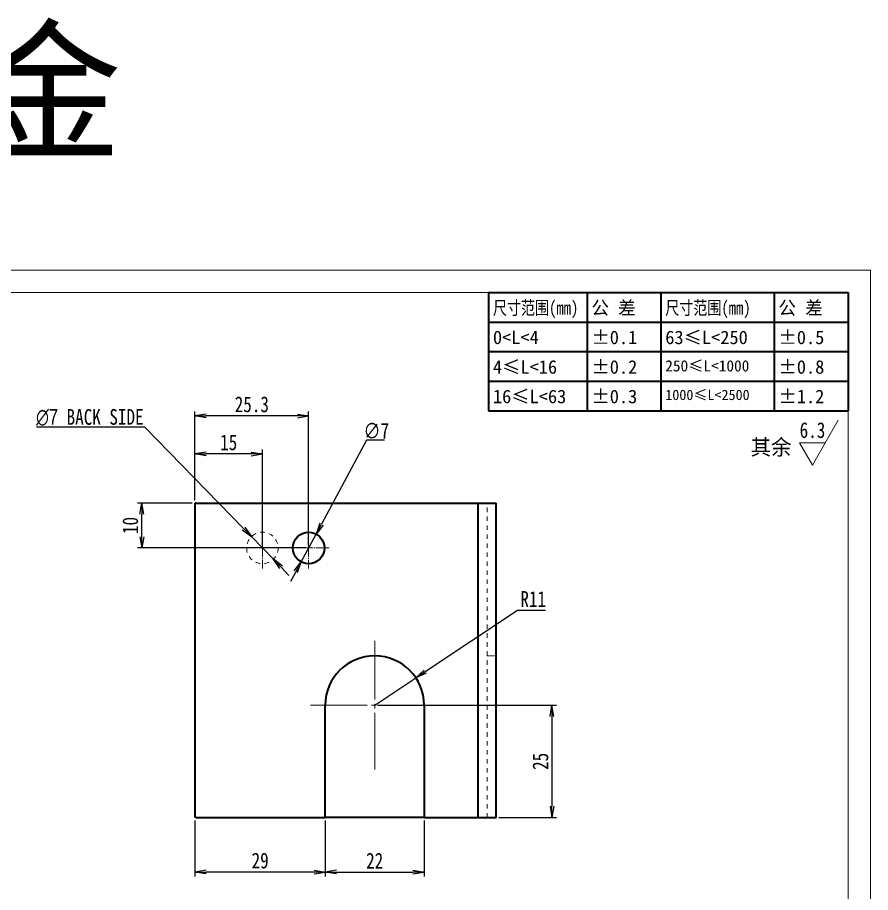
# Model space of a CAD drawing. Header units: millimetres. Extents: x -15766 to 80009, y -9701 to 15159.
# Drawn here: x -12236.9 to -12047, y 4825 to 5019.7 of the extents above; entities that cross this region are included whole.
import ezdxf
from ezdxf.enums import TextEntityAlignment as Align

# ---------------------------------------------------------------- set-up
doc = ezdxf.new("R2010")
doc.units = ezdxf.units.MM
doc.linetypes.add('CENTER-HOKUTO_1', pattern=[16, 13, -1, 1, -1])
doc.linetypes.add('HIDDEN-HOKUTO_1', pattern=[2, 1, -1])
doc.layers.get('DEFPOINTS').update_dxf_attribs({"lineweight": 18})
for name, color, linetype, lineweight in [('AM_7', 2, 'CENTER-HOKUTO_1', 18), ('AM_HID', 1, 'HIDDEN-HOKUTO_1', 18), ('AM_VIS', 7, 'Continuous', 18), ('CDRAFT0', 7, 'Continuous', 18), ('DIM', 253, 'Continuous', 20), ('title_frame', 7, 'Continuous', 18), ('word_dim', 9, 'Continuous', 18), ('尺寸线层', 3, 'Continuous', 18), ('粗实线层', 7, 'Continuous', 35), ('粗实线层_1', 7, 'Continuous', 15)]:
    doc.layers.add(name, color=color, linetype=linetype, lineweight=lineweight)
doc.styles.add('DIM', font='', dxfattribs={"width": 0.8})
doc.styles.get('DIM').set_extended_font_data('NSimSun')
doc.dimstyles.new('1-1$0', dxfattribs={"dimtxt": 3.5, "dimasz": 2.5, "dimexe": 1, "dimexo": 0.625, "dimgap": 0.8, "dimtad": 1, "dimdsep": 46, "dimtxsty": 'DIM', "dimblk": 'OPEN', "dimcen": 0, "dimdle": 5, "dimclrd": 256, "dimclre": 256, "dimclrt": 3, "dimazin": 3, "dimtfac": 0.5, "dimtmove": 0, "dimatfit": 3, "dimldrblk": 'OPEN', "dimfxl": 0, "dimtolj": 1, "dimarcsym": 0})
doc.dimstyles.new('1-1$3', dxfattribs={"dimtxt": 3.5, "dimasz": 2.5, "dimexe": 1, "dimexo": 0.625, "dimgap": 0.3, "dimtad": 1, "dimtih": 1, "dimtoh": 1, "dimdsep": 46, "dimtxsty": 'DIM', "dimblk": 'OPEN', "dimcen": 0, "dimdle": 5, "dimclrd": 256, "dimclre": 256, "dimclrt": 3, "dimazin": 3, "dimtfac": 0.5, "dimtmove": 0, "dimatfit": 3, "dimldrblk": 'OPEN', "dimfxl": 0, "dimtolj": 1, "dimarcsym": 0})
doc.dimstyles.new('1-1$4', dxfattribs={"dimtxt": 3.5, "dimasz": 2.5, "dimexe": 1, "dimexo": 0.625, "dimgap": 0.8, "dimtad": 1, "dimtih": 1, "dimtoh": 1, "dimzin": 12, "dimdsep": 46, "dimtxsty": 'DIM', "dimblk": 'OPEN', "dimcen": 0, "dimdle": 5, "dimclrd": 256, "dimclre": 256, "dimclrt": 3, "dimazin": 3, "dimtfac": 0.5, "dimtmove": 0, "dimatfit": 3, "dimldrblk": 'OPEN', "dimfxl": 0, "dimtolj": 1, "dimarcsym": 0})

# ---------------------------------------------------------------- blocks, each defined once
blk = doc.blocks.new('*X1435')
at = {"layer": 'CDRAFT0'}
for p, q in [((420, 297), (0, 297)), ((420, 0), (420, 297))]:
    blk.add_line(p, q, dxfattribs=at)
at = {"layer": '粗实线层_1'}
for p, q in [((415, 292), (25, 292)), ((415, 5), (415, 292))]:
    blk.add_line(p, q, dxfattribs=at)
blk = doc.blocks.new('自由公差_1')
at = {"layer": '粗实线层'}
for p, q in [((-80, 0), (0, 0)), ((-80, 0), (-80, -26.3)), ((-58.08, 0), (-58.08, -26.3)), ((-41.64, 0), (-41.64, -26.3)), ((-16.44, 0), (-16.44, -26.3)), ((0, 0), (0, -26.3)), ((-80, -6.58), (0, -6.58)), ((-80, -13.15), (0, -13.15)), ((-80, -19.73), (0, -19.73)), ((-80, -26.3), (0, -26.3))]:
    blk.add_line(p, q, dxfattribs=at)
at = {"layer": '尺寸线层', "linetype": 'Continuous', "attachment_point": 1, "line_spacing_factor": 0.9}
for s, insert, char_height, width in [('{\\W0.8;尺寸范围(mm)}', (-79.04, -1.92), 3, 22.6032), ('公 差', (-57.12, -1.92), 3, 22.6032), ('{\\W0.8;尺寸范围(mm)}', (-40.68, -1.92), 3, 22.6032), ('公 差', (-15.48, -1.92), 3, 22.6032), ('0<L<4', (-79.04, -8.49), 3, 22.6032), ('%%P0.1', (-57.12, -8.49), 3, 12.7119), ('63≤L<250', (-40.68, -8.49), 3, 22.6032), ('%%P0.5', (-15.48, -8.49), 3, 12.5771), ('4≤L<16', (-79.04, -15.07), 3, 22.6032), ('%%P0.2', (-57.12, -15.07), 3, 12.4769), ('250≤L<1000', (-40.68, -15.07), 2.5, 22.6032), ('%%P0.8', (-15.48, -15.07), 3, 13.0759), ('16≤L<63', (-79.04, -21.64), 3, 22.6032), ('%%P0.3', (-57.12, -21.64), 3, 12.7119), ('%%P1.2', (-15.48, -21.64), 3, 12.8764), ('1000≤L<2500', (-40.68, -21.64), 2.3, 22.6032)]:
    blk.add_mtext(s, dxfattribs=dict(at, insert=insert, char_height=char_height, width=width))
blk = doc.blocks.new('_OPEN')
at = {"color": 0, "linetype": 'ByBlock', "lineweight": -2}
for p, q in [((-1, 0.166667), (0, 0)), ((-1, -0.166667), (0, 0)), ((0, 0), (-1, 0))]:
    blk.add_line(p, q, dxfattribs=at)
blk = doc.blocks.new('*D1507')
at = {"layer": 'DEFPOINTS', "color": 0, "transparency": 16777216}
for p in [(-12209.23, 4911.67), (-12197.4, 4911.67), (-12172.11, 4901.67)]:
    blk.add_point(p, dxfattribs=at)
at = {"layer": 'word_dim', "linetype": 'Continuous', "lineweight": -2, "transparency": 16777216}
for p, q in [((-12198.02, 4911.67), (-12210.23, 4911.67)), ((-12209.23, 4904.17), (-12209.23, 4909.17)), ((-12172.74, 4901.67), (-12210.23, 4901.67))]:
    blk.add_line(p, q, dxfattribs=at)
at = {"layer": 'word_dim', "lineweight": -2, "transparency": 16777216, "xscale": 2.5, "yscale": 2.5, "zscale": 2.5}
for p, rotation in [((-12209.23, 4911.67), 90), ((-12209.23, 4901.67), 270)]:
    blk.add_blockref('_OPEN', p, dxfattribs=dict(at, rotation=rotation))
at = {"layer": 'word_dim', "color": 3, "transparency": 16777216, "insert": (-12211.78, 4906.67), "char_height": 3.5, "attachment_point": 5, "rotation": 90, "style": 'DIM'}
blk.add_mtext('\\A1;10', dxfattribs=at)
blk = doc.blocks.new('*D1509')
at = {"layer": 'DEFPOINTS', "color": 0, "transparency": 16777216}
for p in [(-12197.4, 4922.6), (-12197.4, 4911.67), (-12182.4, 4901.67)]:
    blk.add_point(p, dxfattribs=at)
at = {"layer": 'word_dim', "linetype": 'Continuous', "lineweight": -2, "transparency": 16777216}
for p, q in [((-12197.4, 4912.29), (-12197.4, 4923.6)), ((-12182.4, 4902.29), (-12182.4, 4923.6)), ((-12184.9, 4922.6), (-12194.9, 4922.6))]:
    blk.add_line(p, q, dxfattribs=at)
at = {"layer": 'word_dim', "lineweight": -2, "transparency": 16777216, "xscale": 2.5, "yscale": 2.5, "zscale": 2.5, "rotation": 180}
blk.add_blockref('_OPEN', (-12197.4, 4922.6), dxfattribs=at)
at = {"layer": 'word_dim', "lineweight": -2, "transparency": 16777216, "xscale": 2.5, "yscale": 2.5, "zscale": 2.5}
blk.add_blockref('_OPEN', (-12182.4, 4922.6), dxfattribs=at)
at = {"layer": 'word_dim', "color": 3, "transparency": 16777216, "insert": (-12189.9, 4925.15), "char_height": 3.5, "attachment_point": 5, "style": 'DIM'}
blk.add_mtext('\\A1;15', dxfattribs=at)
blk = doc.blocks.new('*D1510')
at = {"layer": 'DEFPOINTS', "color": 0, "transparency": 16777216}
for p in [(-12197.4, 4931.06), (-12197.4, 4911.67), (-12172.11, 4901.67)]:
    blk.add_point(p, dxfattribs=at)
at = {"layer": 'word_dim', "linetype": 'Continuous', "lineweight": -2, "transparency": 16777216}
for p, q in [((-12197.4, 4912.29), (-12197.4, 4932.06)), ((-12174.61, 4931.06), (-12194.9, 4931.06)), ((-12172.11, 4902.29), (-12172.11, 4932.06))]:
    blk.add_line(p, q, dxfattribs=at)
at = {"layer": 'word_dim', "lineweight": -2, "transparency": 16777216, "xscale": 2.5, "yscale": 2.5, "zscale": 2.5, "rotation": 180}
blk.add_blockref('_OPEN', (-12197.4, 4931.06), dxfattribs=at)
at = {"layer": 'word_dim', "lineweight": -2, "transparency": 16777216, "xscale": 2.5, "yscale": 2.5, "zscale": 2.5}
blk.add_blockref('_OPEN', (-12172.11, 4931.06), dxfattribs=at)
at = {"layer": 'word_dim', "color": 3, "transparency": 16777216, "insert": (-12184.75, 4933.61), "char_height": 3.5, "attachment_point": 5, "style": 'DIM'}
blk.add_mtext('\\A1;25.3', dxfattribs=at)
blk = doc.blocks.new('*D1511')
at = {"layer": 'DEFPOINTS', "color": 0, "transparency": 16777216}
for p in [(-12184.84, 4904.18), (-12179.96, 4899.15)]:
    blk.add_point(p, dxfattribs=at)
at = {"layer": 'word_dim', "linetype": 'Continuous', "lineweight": -2, "transparency": 16777216}
for p, q in [((-12232.69, 4928.65), (-12208.61, 4928.65)), ((-12208.61, 4928.65), (-12186.58, 4905.97)), ((-12179.96, 4899.15), (-12184.84, 4904.18)), ((-12178.22, 4897.36), (-12176.48, 4895.57))]:
    blk.add_line(p, q, dxfattribs=at)
at = {"layer": 'word_dim', "lineweight": -2, "transparency": 16777216, "xscale": 2.5, "yscale": 2.5, "zscale": 2.5}
for p, rotation in [((-12184.84, 4904.18), 314.1673168107294), ((-12179.96, 4899.15), 134.1673168107294)]:
    blk.add_blockref('_OPEN', p, dxfattribs=dict(at, rotation=rotation))
at = {"layer": 'word_dim', "color": 3, "transparency": 16777216, "insert": (-12220.8, 4930.71), "char_height": 3.5, "attachment_point": 5, "style": 'DIM'}
blk.add_mtext('\\A1;{\\fMS PGothic|b0|i0|c128|p34;∅7} BACK SIDE', dxfattribs=at)
blk = doc.blocks.new('*D1512')
at = {"layer": 'DEFPOINTS', "color": 0, "transparency": 16777216}
for p in [(-12170.45, 4904.75), (-12173.77, 4898.58)]:
    blk.add_point(p, dxfattribs=at)
at = {"layer": 'word_dim', "linetype": 'Continuous', "lineweight": -2, "transparency": 16777216}
for p, q in [((-12159.21, 4925.67), (-12169.27, 4906.95)), ((-12155.19, 4925.67), (-12159.21, 4925.67)), ((-12173.77, 4898.58), (-12170.45, 4904.75)), ((-12174.95, 4896.38), (-12176.14, 4894.18))]:
    blk.add_line(p, q, dxfattribs=at)
at = {"layer": 'word_dim', "lineweight": -2, "transparency": 16777216, "xscale": 2.5, "yscale": 2.5, "zscale": 2.5}
for p, rotation in [((-12170.45, 4904.75), 241.7411195831467), ((-12173.77, 4898.58), 61.74111958314675)]:
    blk.add_blockref('_OPEN', p, dxfattribs=dict(at, rotation=rotation))
at = {"layer": 'word_dim', "color": 3, "transparency": 16777216, "insert": (-12157.05, 4927.72), "char_height": 3.5, "attachment_point": 5, "style": 'DIM'}
blk.add_mtext('\\A1;∅7', dxfattribs=at)
blk = doc.blocks.new('*D1513')
at = {"layer": 'DEFPOINTS', "color": 0, "transparency": 16777216}
for p in [(-12197.4, 4841.67), (-12168.4, 4841.67), (-12197.4, 4829.52)]:
    blk.add_point(p, dxfattribs=at)
at = {"layer": 'word_dim', "linetype": 'Continuous', "lineweight": -2, "transparency": 16777216}
for p, q in [((-12197.4, 4841.04), (-12197.4, 4828.52)), ((-12168.4, 4841.04), (-12168.4, 4828.52)), ((-12170.9, 4829.52), (-12194.9, 4829.52))]:
    blk.add_line(p, q, dxfattribs=at)
at = {"layer": 'word_dim', "lineweight": -2, "transparency": 16777216, "xscale": 2.5, "yscale": 2.5, "zscale": 2.5, "rotation": 180}
blk.add_blockref('_OPEN', (-12197.4, 4829.52), dxfattribs=at)
at = {"layer": 'word_dim', "lineweight": -2, "transparency": 16777216, "xscale": 2.5, "yscale": 2.5, "zscale": 2.5}
blk.add_blockref('_OPEN', (-12168.4, 4829.52), dxfattribs=at)
at = {"layer": 'word_dim', "color": 3, "transparency": 16777216, "insert": (-12182.9, 4832.07), "char_height": 3.5, "attachment_point": 5, "style": 'DIM'}
blk.add_mtext('\\A1;29', dxfattribs=at)
blk = doc.blocks.new('*D1514')
at = {"layer": 'DEFPOINTS', "color": 0, "transparency": 16777216}
for p in [(-12168.4, 4841.67), (-12146.4, 4841.67), (-12146.4, 4829.52)]:
    blk.add_point(p, dxfattribs=at)
at = {"layer": 'word_dim', "linetype": 'Continuous', "lineweight": -2, "transparency": 16777216}
for p, q in [((-12168.4, 4841.04), (-12168.4, 4828.52)), ((-12146.4, 4841.04), (-12146.4, 4828.52)), ((-12165.9, 4829.52), (-12148.9, 4829.52))]:
    blk.add_line(p, q, dxfattribs=at)
at = {"layer": 'word_dim', "lineweight": -2, "transparency": 16777216, "xscale": 2.5, "yscale": 2.5, "zscale": 2.5, "rotation": 180}
blk.add_blockref('_OPEN', (-12168.4, 4829.52), dxfattribs=at)
at = {"layer": 'word_dim', "lineweight": -2, "transparency": 16777216, "xscale": 2.5, "yscale": 2.5, "zscale": 2.5}
blk.add_blockref('_OPEN', (-12146.4, 4829.52), dxfattribs=at)
at = {"layer": 'word_dim', "color": 3, "transparency": 16777216, "insert": (-12157.4, 4832.07), "char_height": 3.5, "attachment_point": 5, "style": 'DIM'}
blk.add_mtext('\\A1;22', dxfattribs=at)
blk = doc.blocks.new('*D1515')
at = {"layer": 'DEFPOINTS', "color": 0, "transparency": 16777216}
for p in [(-12157.4, 4866.67), (-12130.4, 4841.67), (-12117.94, 4841.67)]:
    blk.add_point(p, dxfattribs=at)
at = {"layer": 'word_dim', "linetype": 'Continuous', "lineweight": -2, "transparency": 16777216}
for p, q in [((-12156.77, 4866.67), (-12116.94, 4866.67)), ((-12117.94, 4864.17), (-12117.94, 4844.17)), ((-12129.77, 4841.67), (-12116.94, 4841.67))]:
    blk.add_line(p, q, dxfattribs=at)
at = {"layer": 'word_dim', "lineweight": -2, "transparency": 16777216, "xscale": 2.5, "yscale": 2.5, "zscale": 2.5}
for p, rotation in [((-12117.94, 4866.67), 90), ((-12117.94, 4841.67), 270)]:
    blk.add_blockref('_OPEN', p, dxfattribs=dict(at, rotation=rotation))
at = {"layer": 'word_dim', "color": 3, "transparency": 16777216, "insert": (-12120.49, 4854.17), "char_height": 3.5, "attachment_point": 5, "rotation": 90, "style": 'DIM'}
blk.add_mtext('\\A1;25', dxfattribs=at)
blk = doc.blocks.new('*D1516')
at = {"layer": 'DEFPOINTS', "color": 0, "transparency": 16777216}
for p in [(-12148.24, 4872.75), (-12157.4, 4866.67)]:
    blk.add_point(p, dxfattribs=at)
at = {"layer": 'word_dim', "linetype": 'Continuous', "lineweight": -2, "transparency": 16777216}
for p, q in [((-12125.64, 4887.76), (-12146.15, 4874.13)), ((-12119.4, 4887.76), (-12125.64, 4887.76)), ((-12157.4, 4866.67), (-12148.24, 4872.75))]:
    blk.add_line(p, q, dxfattribs=at)
at = {"layer": 'word_dim', "lineweight": -2, "transparency": 16777216, "xscale": 2.5, "yscale": 2.5, "zscale": 2.5, "rotation": 213.5900763454207}
blk.add_blockref('_OPEN', (-12148.24, 4872.75), dxfattribs=at)
at = {"layer": 'word_dim', "color": 3, "transparency": 16777216, "insert": (-12122.12, 4890.31), "char_height": 3.5, "attachment_point": 5, "style": 'DIM'}
blk.add_mtext('\\A1;R11', dxfattribs=at)

msp = doc.modelspace()

# ---------------------------------------------------------------- linework, layer by layer
at = {"layer": 'AM_7', "ltscale": 0.227499}
for p, q in [((-12182.39821, 4906.21533), (-12182.39821, 4897.11535)), ((-12172.1111, 4906.21533), (-12172.1111, 4897.11535))]:
    msp.add_line(p, q, dxfattribs=at)
at = {"layer": 'AM_7', "ltscale": 0.227502}
for p, q in [((-12177.84792, 4901.66528), (-12186.94802, 4901.66528)), ((-12167.56081, 4901.66528), (-12176.66091, 4901.66528))]:
    msp.add_line(p, q, dxfattribs=at)
at = {"layer": 'AM_7'}
for p, q in [((-12157.39821, 4880.96533), (-12157.39821, 4852.36535)), ((-12143.09792, 4866.66528), (-12171.69802, 4866.66528))]:
    msp.add_line(p, q, dxfattribs=at)
at = {"layer": 'AM_7', "ltscale": 0.059998}
msp.add_line((-12132.59792, 4866.66528), (-12130.19802, 4866.66528), dxfattribs=at)
at = {"layer": 'AM_HID'}
for p, q in [((-12134.39821, 4841.66528), (-12134.39821, 4911.66528)), ((-12134.39821, 4841.66528), (-12134.39821, 4911.66528)), ((-12134.39821, 4841.66528), (-12134.39821, 4911.66528)), ((-12132.39821, 4841.66528), (-12132.39821, 4911.66528))]:
    msp.add_line(p, q, dxfattribs=at)
at = {"layer": 'AM_HID', "ltscale": 0.05}
for p, q in [((-12132.39821, 4877.66528), (-12130.39821, 4877.66528)), ((-12132.39821, 4877.66528), (-12130.39821, 4877.66528)), ((-12130.39821, 4866.66528), (-12132.39821, 4866.66528)), ((-12130.39821, 4866.66528), (-12132.39821, 4866.66528)), ((-12130.39821, 4866.66528), (-12132.39821, 4866.66528)), ((-12130.39821, 4866.66528), (-12132.39821, 4866.66528))]:
    msp.add_line(p, q, dxfattribs=at)
at = {"layer": 'AM_HID'}
msp.add_circle((-12182.39821, 4901.66528), 3.5, dxfattribs=at)
at = {"layer": 'AM_VIS', "lineweight": 35}
for p, q in [((-12197.39821, 4841.66528), (-12197.39821, 4911.66528)), ((-12197.1111, 4911.66528), (-12134.39821, 4911.66528)), ((-12134.39821, 4841.66528), (-12134.39821, 4911.66528)), ((-12130.39821, 4841.66528), (-12130.39821, 4911.66528)), ((-12168.39821, 4841.66528), (-12168.39821, 4866.66528)), ((-12146.39821, 4866.66528), (-12146.39821, 4841.66528)), ((-12197.1111, 4841.66528), (-12168.39821, 4841.66528)), ((-12146.39821, 4841.66528), (-12168.39821, 4841.66528))]:
    msp.add_line(p, q, dxfattribs=at)
at = {"layer": 'AM_VIS', "lineweight": 35, "ltscale": 0.007178}
for p, q in [((-12197.1111, 4911.66528), (-12197.39821, 4911.66528)), ((-12197.1111, 4841.66528), (-12197.39821, 4841.66528))]:
    msp.add_line(p, q, dxfattribs=at)
at = {"layer": 'AM_VIS', "lineweight": 35, "ltscale": 0.1}
for p, q in [((-12134.39821, 4911.66528), (-12130.39821, 4911.66528)), ((-12134.39821, 4841.66528), (-12130.39821, 4841.66528))]:
    msp.add_line(p, q, dxfattribs=at)
at = {"layer": 'AM_VIS', "lineweight": 35, "ltscale": 0.3}
msp.add_line((-12146.39821, 4841.66528), (-12134.39821, 4841.66528), dxfattribs=at)
at = {"layer": 'AM_VIS', "lineweight": 35}
msp.add_circle((-12172.1111, 4901.66528), 3.5, dxfattribs=at)
msp.add_arc((-12157.39821, 4866.66528), 11, 0, 179.999995, dxfattribs=at)
at = {"layer": 'DIM'}
for p, q in [((-12059.98403, 4920.09226), (-12054.21053, 4930.09226)), ((-12057.09728, 4925.09226), (-12062.87078, 4925.09226)), ((-12062.87078, 4925.09226), (-12059.98403, 4920.09226))]:
    msp.add_line(p, q, dxfattribs=at)

# ---------------------------------------------------------------- block references
at = {"layer": 'title_frame'}
for name, p in [('*X1435', (-12467.03915, 4666.51982)), ('自由公差_1', (-12052.03915, 4958.51982))]:
    msp.add_blockref(name, p, dxfattribs=at)

# ---------------------------------------------------------------- texts
at = {"layer": 'DIM', "color": 2, "style": 'DIM', "width": 0.8}
msp.add_attdef('6.3', text='0.0', height=3.5, dxfattribs=at).set_placement((-12057.09728, 4925.09226), align=Align.BOTTOM_RIGHT)
at = {"layer": 'word_dim', "color": 3, "insert": (-12278.72199, 5015.77286), "char_height": 25, "width": 116.6634772, "attachment_point": 1}
msp.add_mtext('钣金', dxfattribs=at)
at = {"layer": 'word_dim', "linetype": 'Continuous', "insert": (-12073.724, 4925.85812), "char_height": 3.5, "width": 10.860604, "attachment_point": 1}
msp.add_mtext('{\\C3;其余}', dxfattribs=at)

# ---------------------------------------------------------------- dimensions: what is measured, and where the dimension line sits
at = {"layer": 'word_dim', "color": 3, "true_color": 0x00ff00}
dim = msp.add_diameter_dim_2p(p1=(-12179.95957, 4899.1547), p2=(-12184.83686, 4904.17586), text='{\\fMS PGothic|b0|i0|c128|p34;<>} BACK SIDE', dimstyle='1-1$3', dxfattribs=at)
dim.commit()
dim.dimension.update_dxf_attribs({"geometry": '*D1511', "text_midpoint": (-12220.79679, 4928.64701), "dimtype": 163})
dim = msp.add_linear_dim(base=(-12197.39821, 4931.05955), p1=(-12172.11086, 4901.66528), p2=(-12197.39821, 4911.66528), dimstyle='1-1$0', override={"dimdec": 1}, dxfattribs=at)
dim.commit()
dim.dimension.update_dxf_attribs({"geometry": '*D1510', "text_midpoint": (-12184.75454, 4933.60955)})
dim = msp.add_diameter_dim_2p(p1=(-12173.7682, 4898.58242), p2=(-12170.45401, 4904.74814), dimstyle='1-1$3', dxfattribs=at)
dim.commit()
dim.dimension.update_dxf_attribs({"geometry": '*D1512', "text_midpoint": (-12157.05097, 4925.6697), "dimtype": 163})
for base, p1, p2, picture, middle in [((-12197.39821, 4922.60163), (-12182.39821, 4901.66534), (-12197.39821, 4911.66528), '*D1509', (-12189.89821, 4925.15163)), ((-12197.39821, 4829.51504), (-12168.39821, 4841.66528), (-12197.39821, 4841.66528), '*D1513', (-12182.89821, 4832.06504)), ((-12146.39821, 4829.51504), (-12168.39821, 4841.66528), (-12146.39821, 4841.66528), '*D1514', (-12157.39821, 4832.06504))]:
    dim = msp.add_linear_dim(base=base, p1=p1, p2=p2, dimstyle='1-1$0', dxfattribs=at)
    dim.commit()
    dim.dimension.update_dxf_attribs({"geometry": picture, "text_midpoint": middle})
for base, p1, p2, picture, middle in [((-12209.22629, 4911.66528), (-12172.11086, 4901.66528), (-12197.39821, 4911.66528), '*D1507', (-12211.77629, 4906.66528)), ((-12117.94456, 4841.66528), (-12157.39797, 4866.66528), (-12130.39821, 4841.66528), '*D1515', (-12120.49456, 4854.16528))]:
    dim = msp.add_linear_dim(base=base, p1=p1, p2=p2, angle=90, dimstyle='1-1$0', dxfattribs=at)
    dim.commit()
    dim.dimension.update_dxf_attribs({"geometry": picture, "text_midpoint": middle})
dim = msp.add_radius_dim(center=(-12157.39821, 4866.66528), mpoint=(-12148.23502, 4872.751), dimstyle='1-1$4', dxfattribs=at)
dim.commit()
dim.dimension.update_dxf_attribs({"geometry": '*D1516', "text_midpoint": (-12122.12007, 4887.75594), "dimtype": 164})

doc.saveas('drawing.dxf')
